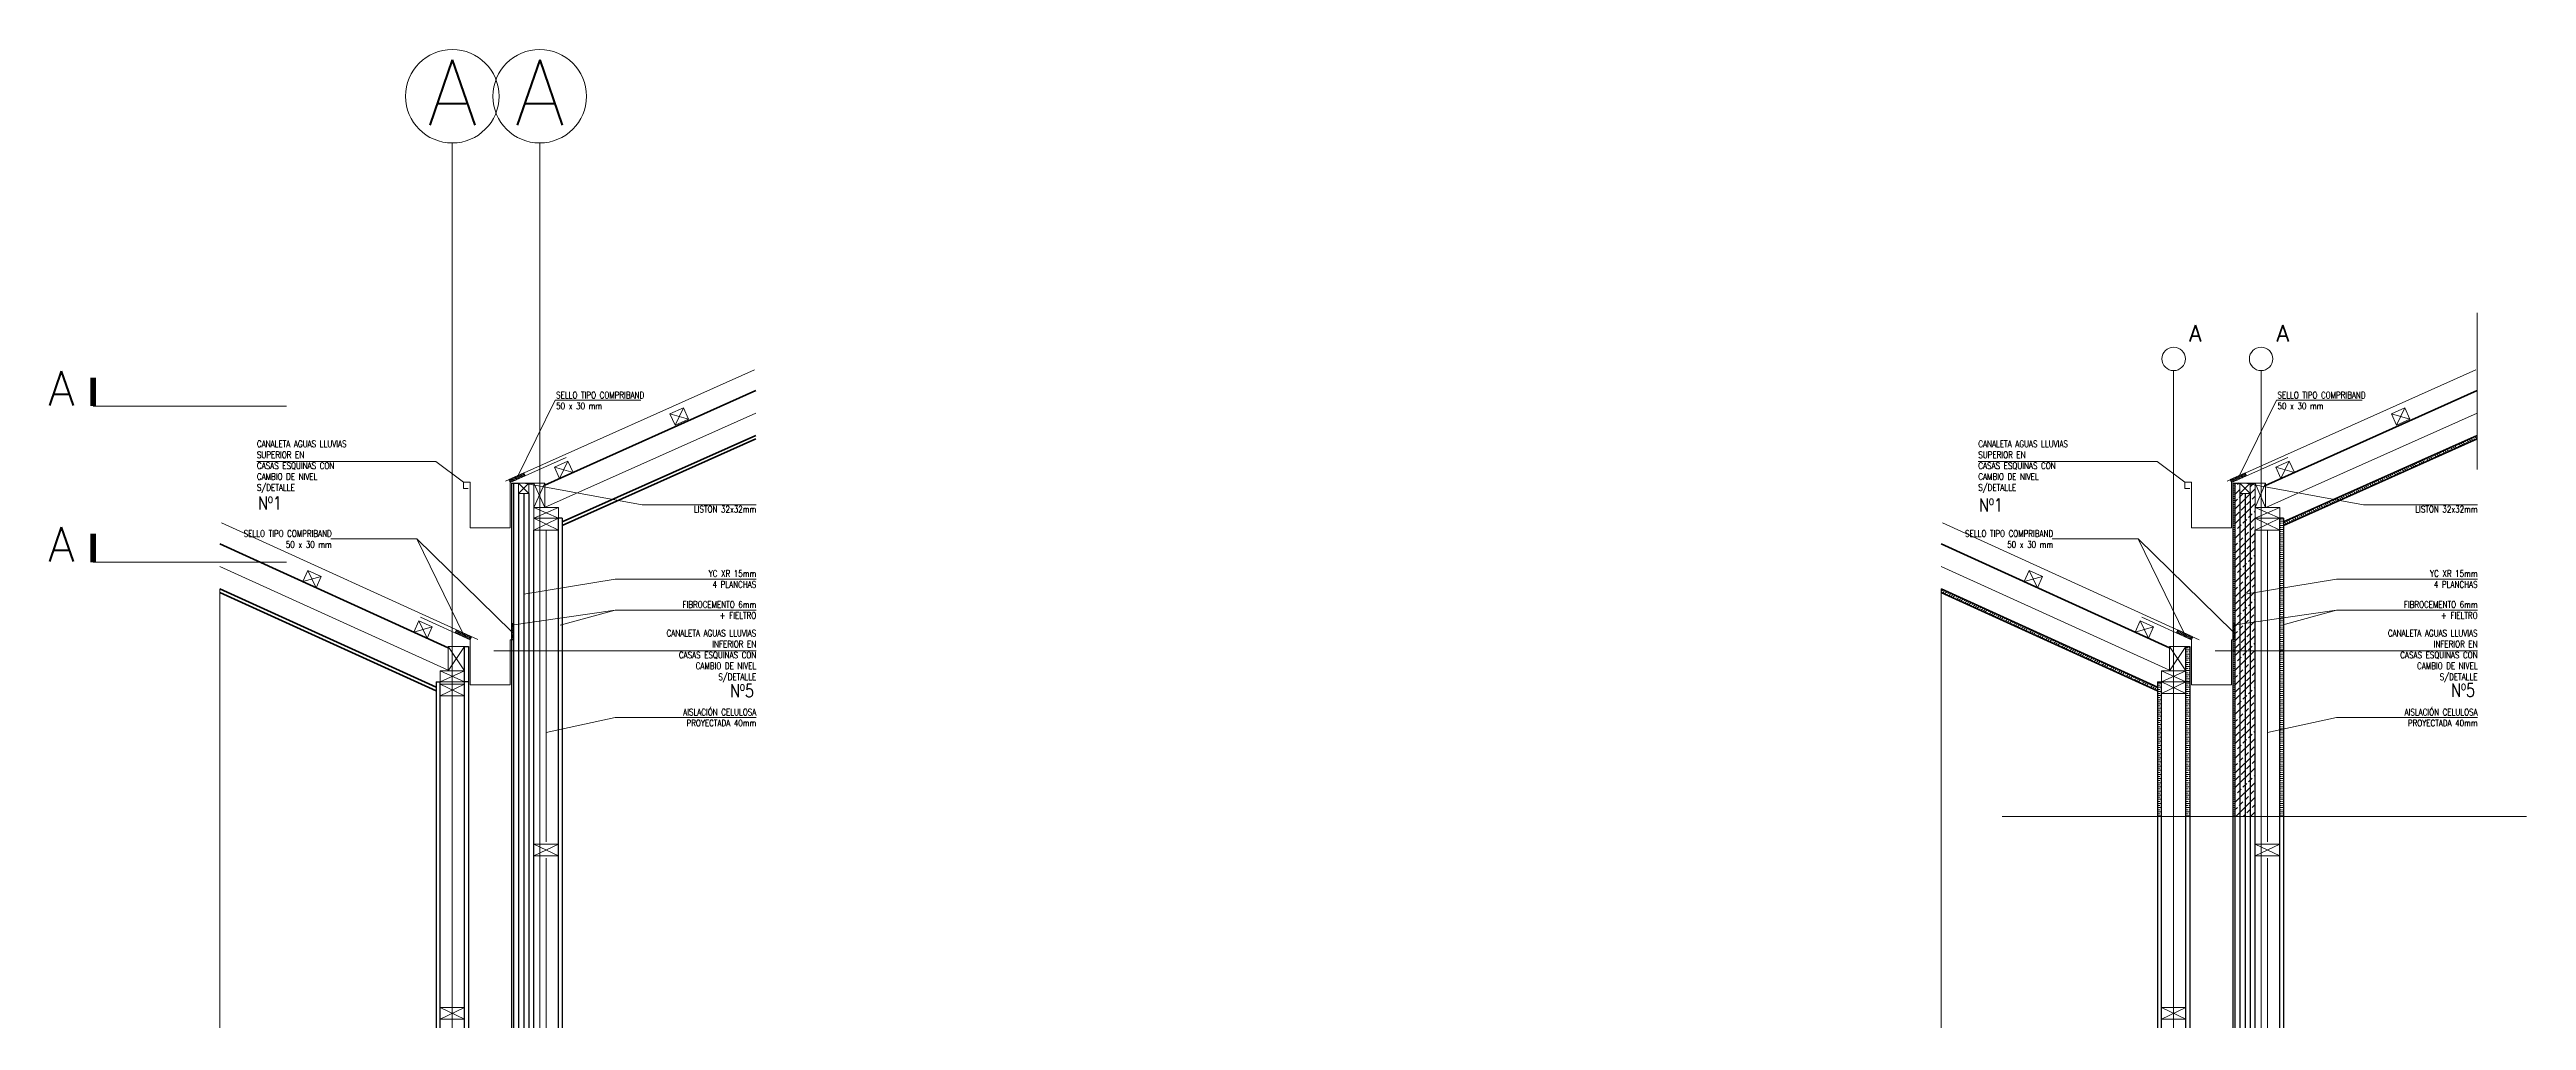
# Model space of a CAD drawing. Header units: metres. Extents: x -2 to 690, y -116 to 73.
# Drawn here: x 475.06 to 482.64, y -84.23 to -81.26 of the extents above; entities that cross this region are included whole.
import ezdxf
from ezdxf.enums import TextEntityAlignment as Align

# ---------------------------------------------------------------- set-up
doc = ezdxf.new("R2010")
doc.units = ezdxf.units.M
doc.header["$LTSCALE"] = 5
doc.header["$MEASUREMENT"] = 0
doc.layers.add('_AUX', color=210, linetype='Continuous', lineweight=18, plot=False)
for name, color, linetype, lineweight in [('A-ANNO-SYMB', 3, 'Continuous', 18), ('A-ANNO-TEXT', 3, 'Continuous', 18), ('A-DETL-MCUT', 4, 'Continuous', 25), ('A-DETL-PATT', 8, 'Continuous', 18), ('A-ELEV-MBE1', 7, 'Continuous', 35), ('A-WALL-PATT', 8, 'Continuous', 18), ('A-WALL-STUD', 3, 'Continuous', 18)]:
    doc.layers.add(name, color=color, linetype=linetype, lineweight=lineweight)
doc.styles.add('E-ROMANS', font='romans.shx', dxfattribs={"width": 0.8})
pattern_1 = [(0, (0, 0), (0, 0.0127), []), (0, (0, 0.00635), (0, 0.0127), [0.00635, -0.003175])]

msp = doc.modelspace()

# ---------------------------------------------------------------- hatches: boundary and pattern name
at = {"layer": 'A-DETL-PATT'}
h = msp.add_hatch(dxfattribs=at)
h.set_pattern_fill('BRASS', color=256, scale=0.002, angle=135, style=0)
h.set_pattern_definition([(135, (0, 0), (-0.00898025612, -0.00898025612), []), (135, (-0.00449, -0.00449), (-0.00898025612, -0.00898025612), [0.00635, -0.003175])])
h.paths.add_polyline_path([(482.4846, -82.4507), (482.4846, -82.4398), (481.8927, -82.7046), (481.8927, -82.7156)])
h = msp.add_hatch(dxfattribs=at)
h.set_pattern_fill('HONEY', color=256, scale=0.0008, angle=41.52733, style=0)
h.set_pattern_definition([(221.5273325, (920.239181, 271.4312112), (-0.004310670362, -0.00087915796), [0.00254, -0.00508]), (101.5273325, (920.239181, 271.4312112), (0.001393962053, 0.004172729021), [0.00254, -0.00508]), (161.5273325, (920.239181, 271.4312112), (-0.0029167083084, 0.003293571061), [-0.00508, 0.00254])])
h.paths.add_polyline_path([(476.5127, -82.5638), (476.5086, -82.5546), (476.463, -82.5751), (476.4671, -82.5842)])
h = msp.add_hatch(dxfattribs=at)
h.set_pattern_fill('HONEY', color=256, scale=0.0008, angle=41.52733, style=0)
h.set_pattern_definition([(221.5273325, (925.5052264, 271.4312112), (-0.004310670362, -0.00087915796), [0.00254, -0.00508]), (101.5273325, (925.5052264, 271.4312112), (0.001393962053, 0.004172729021), [0.00254, -0.00508]), (161.5273325, (925.5052264, 271.4312112), (-0.0029167083084, 0.003293571061), [-0.00508, 0.00254])])
h.paths.add_polyline_path([(481.7787, -82.5638), (481.7747, -82.5546), (481.729, -82.5751), (481.7331, -82.5842)])
h = msp.add_hatch(dxfattribs=at)
h.set_pattern_fill('BRASS', color=256, scale=0.002, style=0)
h.set_pattern_definition(pattern_1)
h.paths.add_polyline_path([(481.7437, -82.9963), (481.7437, -82.5854), (481.7377, -82.5854), (481.7377, -83.0648), (481.7437, -83.0648)])
h.paths.add_polyline_path([(481.7437, -83.0648), (481.7377, -83.0648), (481.7377, -83.6056), (481.7437, -83.6056)])
h.paths.add_polyline_path([(481.8927, -82.6934), (481.8807, -82.6934), (481.8807, -83.6056), (481.8927, -83.6056)])
h = msp.add_hatch(dxfattribs=at)
h.set_pattern_fill('BRASS', color=256, scale=0.005, angle=45, style=0)
h.set_pattern_definition([(45, (0, 0), (-0.0224506403, 0.0224506403), []), (45, (-0.011225, 0.011225), (-0.0224506403, 0.0224506403), [0.015875, -0.0079375])])
h.paths.add_polyline_path([(481.8057, -82.7434), (481.8057, -82.7434), (481.8057, -82.6934), (481.8057, -82.6604), (481.8057, -82.5854), (481.7907, -82.5854), (481.7907, -82.6174), (481.7907, -83.6056), (481.8057, -83.6056)])
h.paths.add_polyline_path([(481.7907, -82.6174), (481.7747, -82.6174), (481.7747, -83.6056), (481.7907, -83.6056)])
h.paths.add_polyline_path([(481.7747, -82.6174), (481.7587, -82.6174), (481.7587, -83.6056), (481.7747, -83.6056)])
h.paths.add_polyline_path([(481.7587, -82.6174), (481.7587, -82.5854), (481.7437, -82.5854), (481.7437, -83.6056), (481.7587, -83.6056)])
h = msp.add_hatch(dxfattribs=at)
h.set_pattern_fill('BRASS', color=256, scale=0.002, angle=45, style=0)
h.set_pattern_definition([(45, (0, 0), (-0.00898025612, 0.00898025612), []), (45, (-0.00449, 0.00449), (-0.00898025612, 0.00898025612), [0.00635, -0.003175])])
h.paths.add_polyline_path([(480.8454, -82.9092), (480.8454, -82.9202), (481.5066, -83.2213), (481.5066, -83.2103)])
h = msp.add_hatch(dxfattribs=at)
h.set_pattern_fill('HONEY', color=256, scale=0.0008, angle=-6.89723, style=0)
h.set_pattern_definition([(173.10277417, (1035.6214887, -180.095806), (-0.00351826788, 0.0026413233065), [0.00254, -0.00508]), (53.10277417, (1035.6214887, -180.095806), (0.004046587023, 0.0017262477085), [0.00254, -0.00508]), (113.10277417, (1035.6214887, -180.095806), (0.000528319143, 0.004367571015), [-0.00508, 0.00254])])
h.paths.add_polyline_path([(476.3446, -83.0648), (476.3487, -83.0557), (476.3032, -83.0351), (476.299, -83.0442)])
h = msp.add_hatch(dxfattribs=at)
h.set_pattern_fill('HONEY', color=256, scale=0.0008, angle=-72.58279, style=0)
h.set_pattern_definition([(107.4172091, (618.3221746, -632.6855093), (0.000958411243, 0.004293744936), [0.00254, -0.00508]), (347.4172091, (618.3221746, -632.6855093), (0.0032392865705, -0.002976880952), [0.00254, -0.00508]), (47.4172091, (618.3221746, -632.6855093), (0.004197697814, 0.001316863984), [-0.00508, 0.00254])])
h.paths.add_polyline_path([(476.4716, -83.0148), (476.4716, -83.0648), (476.4776, -83.0648), (476.4776, -83.0148)])
h = msp.add_hatch(dxfattribs=at)
h.set_pattern_fill('HONEY', color=256, scale=0.0008, angle=-6.89723, style=0)
h.set_pattern_definition([(173.10277417, (1040.887534, -180.095806), (-0.00351826788, 0.0026413233065), [0.00254, -0.00508]), (53.10277417, (1040.887534, -180.095806), (0.004046587023, 0.0017262477085), [0.00254, -0.00508]), (113.10277417, (1040.887534, -180.095806), (0.000528319143, 0.004367571015), [-0.00508, 0.00254])])
h.paths.add_polyline_path([(481.6107, -83.0648), (481.6148, -83.0557), (481.5692, -83.0351), (481.5651, -83.0442)])
h = msp.add_hatch(dxfattribs=at)
h.set_pattern_fill('HONEY', color=256, scale=0.0008, angle=-72.58279, style=0)
h.set_pattern_definition([(107.4172091, (623.58822, -632.6855093), (0.000958411243, 0.004293744936), [0.00254, -0.00508]), (347.4172091, (623.58822, -632.6855093), (0.0032392865705, -0.002976880952), [0.00254, -0.00508]), (47.4172091, (623.58822, -632.6855093), (0.004197697814, 0.001316863984), [-0.00508, 0.00254])])
h.paths.add_polyline_path([(481.7377, -83.0148), (481.7377, -83.0648), (481.7437, -83.0648), (481.7437, -83.0148)])
h = msp.add_hatch(dxfattribs=at)
h.set_pattern_fill('BRASS', color=256, scale=0.002, style=0)
h.set_pattern_definition(pattern_1)
h.paths.add_polyline_path([(481.6056, -83.1934), (481.5936, -83.1934), (481.5936, -83.6056), (481.6056, -83.6056)])
h.paths.add_polyline_path([(481.6056, -83.0854), (481.5936, -83.0854), (481.5936, -83.1934), (481.6056, -83.1934)])
h.paths.add_polyline_path([(481.5186, -83.1934), (481.5066, -83.1934), (481.5066, -83.6056), (481.5186, -83.6056)])

# ---------------------------------------------------------------- linework, layer by layer
at = {"layer": '_AUX'}
for points in [[(482.4846, -82.5437), (482.4846, -82.0651)], [(475.5794, -82.9092), (475.5794, -88.9259)], [(480.8454, -82.9092), (480.8454, -88.9259)], [(481.0317, -83.6056), (482.6355, -83.6056)]]:
    msp.add_lwpolyline(points, dxfattribs=at)
at = {"layer": 'A-ANNO-SYMB', "ltscale": 10}
for p, q in [((476.2901, -89.1727), (476.2901, -81.5451)), ((476.5576, -89.1727), (476.5576, -81.5451)), ((481.5562, -88.7144), (481.5562, -82.2414)), ((481.8237, -88.7144), (481.8237, -82.2414))]:
    msp.add_line(p, q, dxfattribs=at)
at = {"layer": 'A-ANNO-SYMB'}
for p, q in [((475.7828, -82.3502), (475.1919, -82.3502)), ((475.7828, -82.8277), (475.1919, -82.8277))]:
    msp.add_line(p, q, dxfattribs=at)
at = {"layer": 'A-ANNO-SYMB', "const_width": 0.0175}
for points in [[(475.1919, -82.3502), (475.1919, -82.2627)], [(475.1919, -82.8277), (475.1919, -82.7402)]]:
    msp.add_lwpolyline(points, dxfattribs=at)
at = {"layer": 'A-ANNO-SYMB'}
for points in [[(476.4533, -82.5794), (477.2145, -82.2387)], [(481.7194, -82.5794), (482.4805, -82.2387)], [(476.639, -82.5072), (476.4671, -82.5842), (476.4671, -82.7224), (476.3446, -82.7224), (476.3446, -82.5824), (476.3246, -82.5824), (476.3246, -82.6024), (476.3391, -82.6024)], [(481.905, -82.5072), (481.7331, -82.5842), (481.7331, -82.7224), (481.6107, -82.7224), (481.6107, -82.5824), (481.5907, -82.5824), (481.5907, -82.6024), (481.6052, -82.6024)], [(476.4671, -82.5842), (476.5127, -82.5638), (476.5086, -82.5546), (476.463, -82.5751), (476.4671, -82.5842)], [(481.7331, -82.5842), (481.7787, -82.5638), (481.7747, -82.5546), (481.729, -82.5751), (481.7331, -82.5842)], [(476.3682, -83.0645), (475.5837, -82.7073)], [(481.634, -83.0649), (480.8495, -82.7076)], [(476.193, -82.9963), (476.3446, -83.0648), (476.3446, -83.203), (476.4674, -83.203), (476.4674, -83.0648), (476.4776, -83.0648), (476.4776, -82.9963), (476.4776, -82.9963)], [(476.299, -83.0442), (476.3446, -83.0648), (476.3487, -83.0557), (476.3032, -83.0351), (476.299, -83.0442)], [(476.4716, -83.0148), (476.4716, -83.0648), (476.4776, -83.0648), (476.4776, -83.0148), (476.4716, -83.0148)], [(481.459, -82.9963), (481.6107, -83.0648), (481.6107, -83.203), (481.7335, -83.203), (481.7335, -83.0648), (481.7437, -83.0648), (481.7437, -82.9963), (481.7437, -82.9963)], [(481.5651, -83.0442), (481.6107, -83.0648), (481.6148, -83.0557), (481.5692, -83.0351), (481.5651, -83.0442)], [(481.7377, -83.0148), (481.7377, -83.0648), (481.7437, -83.0648), (481.7437, -83.0148), (481.7377, -83.0148)]]:
    msp.add_lwpolyline(points, dxfattribs=at)
for centre, radius in [((476.2901, -81.402), 0.143), ((476.5576, -81.402), 0.143), ((481.5562, -82.2056), 0.0358), ((481.8237, -82.2056), 0.0358)]:
    msp.add_circle(centre, radius, dxfattribs=at)
at = {"layer": 'A-ANNO-TEXT'}
for p, q in [((476.6047, -82.3322), (476.8671, -82.3322)), ((481.8707, -82.3322), (482.1331, -82.3322)), ((476.3246, -82.5824), (476.2401, -82.5194)), ((476.8711, -82.6526), (476.5086, -82.5854)), ((481.5907, -82.5824), (481.5061, -82.5194)), ((482.1372, -82.6526), (481.7747, -82.5854)), ((476.1814, -82.756), (475.919, -82.756)), ((476.1814, -82.756), (476.4716, -83.0398)), ((481.4474, -82.756), (481.185, -82.756)), ((481.4474, -82.756), (481.7377, -83.0398)), ((476.7884, -82.974), (476.4716, -83.0202)), ((482.0545, -82.974), (481.7377, -83.0202))]:
    msp.add_line(p, q, dxfattribs=at)
for points in [[(476.6047, -82.3322), (476.4888, -82.569)], [(481.8707, -82.3322), (481.7549, -82.569)], [(475.6926, -82.5194), (476.1242, -82.5194), (476.2401, -82.5194)], [(480.9586, -82.5194), (481.3902, -82.5194), (481.5061, -82.5194)], [(477.22, -82.6526), (476.8711, -82.6526), (476.8711, -82.6526)], [(482.486, -82.6526), (482.1372, -82.6526), (482.1372, -82.6526)], [(476.1814, -82.756), (476.3257, -83.0507)], [(481.4474, -82.756), (481.5917, -83.0507)], [(477.22, -82.8792), (476.7884, -82.8792), (476.5086, -82.9254)], [(482.486, -82.8792), (482.0545, -82.8792), (481.7747, -82.9254)], [(477.22, -82.974), (476.7884, -82.974), (476.6206, -83.0202)], [(482.486, -82.974), (482.0545, -82.974), (481.8867, -83.0202)], [(477.22, -83.0987), (476.7884, -83.0987), (476.4175, -83.0987)], [(482.486, -83.0987), (482.0545, -83.0987), (481.6836, -83.0987)], [(477.22, -83.3031), (476.7884, -83.3031), (476.5771, -83.3492)], [(482.486, -83.3031), (482.0545, -83.3031), (481.8432, -83.3492)]]:
    msp.add_lwpolyline(points, dxfattribs=at)
at = {"layer": 'A-DETL-MCUT'}
for p, q in [((476.4716, -82.5854), (476.4716, -84.9834)), ((476.4716, -82.5854), (476.4776, -82.5854)), ((476.4776, -82.5854), (476.4776, -84.9834)), ((476.4776, -82.5854), (476.4926, -82.5854)), ((476.5246, -82.5854), (476.5396, -82.5854)), ((481.7377, -82.5854), (481.7377, -84.9834)), ((481.7377, -82.5854), (481.7437, -82.5854)), ((481.7437, -82.5854), (481.7437, -84.9834)), ((481.7437, -82.5854), (481.7587, -82.5854)), ((481.7907, -82.5854), (481.8057, -82.5854)), ((476.4926, -82.6174), (476.4926, -84.9514)), ((476.5086, -82.6174), (476.5086, -84.9514)), ((476.5246, -82.6174), (476.5246, -84.9514)), ((481.7587, -82.6174), (481.7587, -84.9514)), ((481.7747, -82.6174), (481.7747, -84.9514)), ((481.7907, -82.6174), (481.7907, -84.9514)), ((476.5396, -84.8474), (476.5396, -82.7294)), ((476.6267, -82.6934), (476.6146, -82.6934)), ((481.8057, -84.8474), (481.8057, -82.7294)), ((481.8927, -82.6934), (481.8807, -82.6934)), ((476.2406, -83.1934), (476.2526, -83.1934)), ((481.5066, -83.1934), (481.5186, -83.1934))]:
    msp.add_line(p, q, dxfattribs=at)
for points in [[(476.6266, -82.6934), (476.6266, -84.8834), (476.6146, -84.8834), (476.6146, -82.6934)], [(481.8927, -82.6934), (481.8927, -84.8684), (481.8807, -84.8684), (481.8807, -82.6934)], [(476.2406, -83.1934), (476.2406, -85.3584), (476.2526, -85.3584), (476.2526, -83.1934)], [(476.3396, -83.1934), (476.3396, -85.6334), (476.3276, -85.6334), (476.3276, -83.1934)], [(481.5066, -83.1934), (481.5066, -85.3584), (481.5186, -85.3584), (481.5186, -83.1934)], [(481.6056, -83.1934), (481.6056, -85.6334), (481.5937, -85.6334), (481.5936, -83.1934)]]:
    msp.add_lwpolyline(points, dxfattribs=at)
for points in [[(476.3276, -83.0854), (476.3396, -83.0854), (476.3396, -83.1934), (476.3276, -83.1934)], [(481.5936, -83.0854), (481.6056, -83.0854), (481.6056, -83.1934), (481.5936, -83.1934)]]:
    msp.add_lwpolyline(points, close=True, dxfattribs=at)
at = {"layer": 'A-ELEV-MBE1'}
for points in [[(476.5732, -82.5916), (477.2186, -82.3028)], [(481.8367, -82.5928), (482.4846, -82.3028)], [(476.6266, -82.7046), (477.2186, -82.4398)], [(481.8927, -82.7046), (482.4846, -82.4398)], [(476.6266, -82.7156), (477.2186, -82.4507)], [(481.8927, -82.7156), (482.4846, -82.4507)], [(476.2776, -83.0898), (475.5794, -82.7719)], [(481.5436, -83.0898), (480.8454, -82.7719)], [(476.2406, -83.2103), (475.5794, -82.9092)], [(476.2406, -83.2213), (475.5794, -82.9202)], [(481.5066, -83.2103), (480.8454, -82.9092)], [(481.5066, -83.2213), (480.8454, -82.9202)]]:
    msp.add_lwpolyline(points, dxfattribs=at)
at = {"layer": 'A-WALL-PATT', "ltscale": 5}
for p, q in [((476.5771, -83.6834), (476.5771, -82.7294)), ((476.2901, -84.1834), (476.2901, -83.2434)), ((476.5771, -84.8474), (476.5771, -83.7334))]:
    msp.add_line(p, q, dxfattribs=at)
at = {"layer": 'A-WALL-PATT', "ltscale": 10}
for p, q in [((481.8432, -83.6834), (481.8432, -82.7294)), ((481.5561, -84.1834), (481.5561, -83.2434)), ((481.8432, -84.8474), (481.8432, -83.7334))]:
    msp.add_line(p, q, dxfattribs=at)
at = {"layer": 'A-WALL-PATT', "ltscale": 7}
for points in [[(476.5724, -82.6604), (477.2186, -82.3713)], [(476.2776, -83.1585), (475.5794, -82.8405)]]:
    msp.add_lwpolyline(points, dxfattribs=at)
at = {"layer": 'A-WALL-PATT', "ltscale": 14}
for points in [[(481.8384, -82.6604), (482.4846, -82.3713)], [(481.5436, -83.1585), (480.8454, -82.8405)]]:
    msp.add_lwpolyline(points, dxfattribs=at)
at = {"layer": 'A-WALL-STUD'}
for p, q in [((476.9716, -82.408), (476.9972, -82.3549)), ((482.2377, -82.408), (482.2632, -82.3549)), ((477.0127, -82.3896), (476.9561, -82.3733)), ((482.2787, -82.3896), (482.2221, -82.3733)), ((476.5732, -82.6604), (476.5396, -82.5854)), ((476.5732, -82.5854), (476.5396, -82.6604)), ((476.6595, -82.553), (476.6029, -82.5367)), ((476.6184, -82.5714), (476.644, -82.5183)), ((481.8367, -82.6604), (481.8057, -82.5854)), ((481.8367, -82.5854), (481.8057, -82.6604)), ((481.9255, -82.553), (481.8689, -82.5367)), ((481.8844, -82.5714), (481.91, -82.5183)), ((476.6146, -82.6934), (476.5396, -82.7294)), ((476.5396, -82.6934), (476.6146, -82.7294)), ((481.8807, -82.6934), (481.8057, -82.7294)), ((481.8057, -82.6934), (481.8807, -82.7294)), ((475.8326, -82.8872), (475.8893, -82.8713)), ((475.8736, -82.9058), (475.8484, -82.8526)), ((481.0987, -82.8872), (481.1554, -82.8713)), ((481.1396, -82.9058), (481.1144, -82.8526)), ((476.1723, -83.0418), (476.229, -83.0259)), ((476.2132, -83.0605), (476.188, -83.0073)), ((481.4383, -83.0418), (481.495, -83.0259)), ((481.4793, -83.0605), (481.4541, -83.0073)), ((476.2776, -83.1604), (476.3276, -83.0854)), ((476.2776, -83.0854), (476.3276, -83.1604)), ((481.5436, -83.1604), (481.5936, -83.0854)), ((481.5436, -83.0854), (481.5936, -83.1604)), ((481.5186, -83.1934), (481.5936, -83.2294)), ((481.5936, -83.1934), (481.5186, -83.2294)), ((476.2526, -83.2004), (476.3276, -83.2364)), ((476.3276, -83.2004), (476.2526, -83.2364)), ((476.5396, -83.7264), (476.6146, -83.6904)), ((476.6146, -83.7264), (476.5396, -83.6904)), ((481.8057, -83.7264), (481.8807, -83.6904)), ((481.8807, -83.7264), (481.8057, -83.6904)), ((476.3276, -84.2264), (476.2526, -84.1904)), ((476.2526, -84.2264), (476.3276, -84.1904)), ((481.5936, -84.2264), (481.5186, -84.1904)), ((481.5186, -84.2264), (481.5936, -84.1904))]:
    msp.add_line(p, q, dxfattribs=at)
for points in [[(476.9716, -82.408), (477.0127, -82.3896), (476.9972, -82.3549), (476.9561, -82.3733)], [(482.2377, -82.408), (482.2787, -82.3896), (482.2632, -82.3549), (482.2221, -82.3733)], [(476.6184, -82.5714), (476.6595, -82.553), (476.644, -82.5183), (476.6029, -82.5367)], [(481.8844, -82.5714), (481.9255, -82.553), (481.91, -82.5183), (481.8689, -82.5367)], [(476.6146, -82.6934), (476.5396, -82.6934), (476.5396, -82.7294), (476.6146, -82.7294)], [(481.8807, -82.6934), (481.8057, -82.6934), (481.8057, -82.7294), (481.8807, -82.7294)], [(475.8736, -82.9058), (475.8326, -82.8872), (475.8484, -82.8526), (475.8893, -82.8713)], [(481.1396, -82.9058), (481.0987, -82.8872), (481.1144, -82.8526), (481.1554, -82.8713)], [(476.2132, -83.0605), (476.1723, -83.0418), (476.188, -83.0073), (476.229, -83.0259)], [(481.4793, -83.0605), (481.4383, -83.0418), (481.4541, -83.0073), (481.495, -83.0259)], [(481.5186, -83.1934), (481.5936, -83.1934), (481.5936, -83.2294), (481.5186, -83.2294)], [(476.2526, -83.2004), (476.3276, -83.2004), (476.3276, -83.2364), (476.2526, -83.2364)], [(476.5396, -83.7264), (476.6146, -83.7264), (476.6146, -83.6904), (476.5396, -83.6904)], [(481.8057, -83.7264), (481.8807, -83.7264), (481.8807, -83.6904), (481.8057, -83.6904)], [(476.3276, -84.2264), (476.2526, -84.2264), (476.2526, -84.1904), (476.3276, -84.1904)], [(481.5936, -84.2264), (481.5186, -84.2264), (481.5186, -84.1904), (481.5936, -84.1904)]]:
    msp.add_lwpolyline(points, close=True, dxfattribs=at)
for points in [[(476.5246, -82.6174), (476.5246, -82.5854), (476.4926, -82.5854), (476.4926, -82.6174), (476.5246, -82.6174)], [(476.5246, -82.5854), (476.4926, -82.6174)], [(476.4926, -82.5854), (476.5246, -82.6174)], [(476.5396, -82.5854), (476.5732, -82.5854), (476.5732, -82.5854), (476.5732, -82.6604), (476.5396, -82.6604), (476.5396, -82.5854)], [(481.7907, -82.6174), (481.7907, -82.5854), (481.7587, -82.5854), (481.7587, -82.6174), (481.7907, -82.6174)], [(481.7907, -82.5854), (481.7587, -82.6174)], [(481.7587, -82.5854), (481.7907, -82.6174)], [(481.8057, -82.5854), (481.8367, -82.5854), (481.8367, -82.5854), (481.8367, -82.6604), (481.8057, -82.6604), (481.8057, -82.5854)], [(476.6146, -82.6934), (476.6146, -82.6934), (476.6146, -82.6604), (476.6016, -82.6604), (476.5396, -82.6604), (476.5396, -82.6934), (476.6146, -82.6934)], [(476.6146, -82.6604), (476.5396, -82.6934)], [(476.5396, -82.6604), (476.6146, -82.6934)], [(481.8807, -82.6934), (481.8807, -82.6934), (481.8807, -82.6604), (481.8677, -82.6604), (481.8057, -82.6604), (481.8057, -82.6934), (481.8807, -82.6934)], [(481.8807, -82.6604), (481.8057, -82.6934)], [(481.8057, -82.6604), (481.8807, -82.6934)], [(476.3276, -83.0854), (476.2776, -83.0854), (476.2776, -83.0854), (476.2776, -83.1604), (476.3276, -83.1604), (476.3276, -83.0854)], [(481.5936, -83.0854), (481.5436, -83.0854), (481.5436, -83.0854), (481.5436, -83.1604), (481.5936, -83.1604), (481.5936, -83.0854)], [(476.2526, -83.1934), (476.2526, -83.1934), (476.2526, -83.1604), (476.2656, -83.1604), (476.3276, -83.1604), (476.3276, -83.1934), (476.2526, -83.1934)], [(476.2526, -83.1604), (476.3276, -83.1934)], [(476.3276, -83.1604), (476.2526, -83.1934)], [(481.5186, -83.1934), (481.5186, -83.1934), (481.5186, -83.1604), (481.5316, -83.1604), (481.5936, -83.1604), (481.5936, -83.1934), (481.5186, -83.1934)], [(481.5186, -83.1604), (481.5936, -83.1934)], [(481.5936, -83.1604), (481.5186, -83.1934)]]:
    msp.add_lwpolyline(points, dxfattribs=at)

# ---------------------------------------------------------------- texts
at = {"layer": 'A-ANNO-TEXT', "style": 'E-ROMANS'}
for s, insert, char_height, attachment_point in [('SELLO TIPO COMPRIBAND\\P50 x 30 mm', (476.6079, -82.3331), 0.02, 4), ('SELLO TIPO COMPRIBAND\\P50 x 30 mm', (481.8739, -82.3331), 0.02, 4), ('CANALETA AGUAS LLUVIAS\\PSUPERIOR EN\\PCASAS ESQUINAS CON \\PCAMBIO DE NIVEL\\PS/DETALLE', (475.6926, -82.5358), 0.02, 4), ('CANALETA AGUAS LLUVIAS\\PSUPERIOR EN\\PCASAS ESQUINAS CON \\PCAMBIO DE NIVEL\\PS/DETALLE', (480.9586, -82.5358), 0.02, 4), ('Nº1', (475.7323, -82.6265), 0.04, 2), ('LISTON 32x32mm', (477.22, -82.6554), 0.02, 3), ('Nº1', (480.9973, -82.6326), 0.04, 2), ('LISTON 32x32mm', (482.486, -82.6554), 0.02, 3), ('SELLO TIPO COMPRIBAND\\P50 x 30 mm', (475.9215, -82.7568), 0.02, 6), ('SELLO TIPO COMPRIBAND\\P50 x 30 mm', (481.1876, -82.7568), 0.02, 6), ('YC XR 15mm\\P4 PLANCHAS', (477.22, -82.8792), 0.02, 6), ('YC XR 15mm\\P4 PLANCHAS', (482.486, -82.8792), 0.02, 6), ('FIBROCEMENTO 6mm\\P+ FIELTRO', (477.22, -82.974), 0.02, 6), ('FIBROCEMENTO 6mm\\P+ FIELTRO', (482.486, -82.974), 0.02, 6), ('CANALETA AGUAS LLUVIAS\\PINFERIOR EN\\PCASAS ESQUINAS CON \\PCAMBIO DE NIVEL\\PS/DETALLE', (477.22, -83.1151), 0.02, 6), ('CANALETA AGUAS LLUVIAS\\PINFERIOR EN\\PCASAS ESQUINAS CON \\PCAMBIO DE NIVEL\\PS/DETALLE', (482.486, -83.1151), 0.02, 6), ('Nº5', (482.4416, -83.1992), 0.04, 2), ('AISLACIÓN CELULOSA\\PPROYECTADA 40mm', (477.22, -83.3031), 0.02, 6), ('Nº5', (477.1763, -83.2008), 0.04, 2), ('AISLACIÓN CELULOSA\\PPROYECTADA 40mm', (482.486, -83.3031), 0.02, 6)]:
    msp.add_mtext(s, dxfattribs=dict(at, insert=insert, char_height=char_height, attachment_point=attachment_point))
for height, p in [(0.2, (476.2901, -81.3909)), (0.2, (476.5576, -81.3909)), (0.05, (481.6226, -82.1278)), (0.05, (481.8901, -82.1278))]:
    msp.add_attdef('A', text='0.00', height=height, dxfattribs=at).set_placement(p, align=Align.MIDDLE_CENTER)
for p in [(475.0536, -82.2957), (475.0536, -82.7733)]:
    msp.add_attdef('A', text='CORTE', height=0.10493, dxfattribs=at).set_placement(p, align=Align.MIDDLE_LEFT)

doc.saveas('drawing.dxf')
